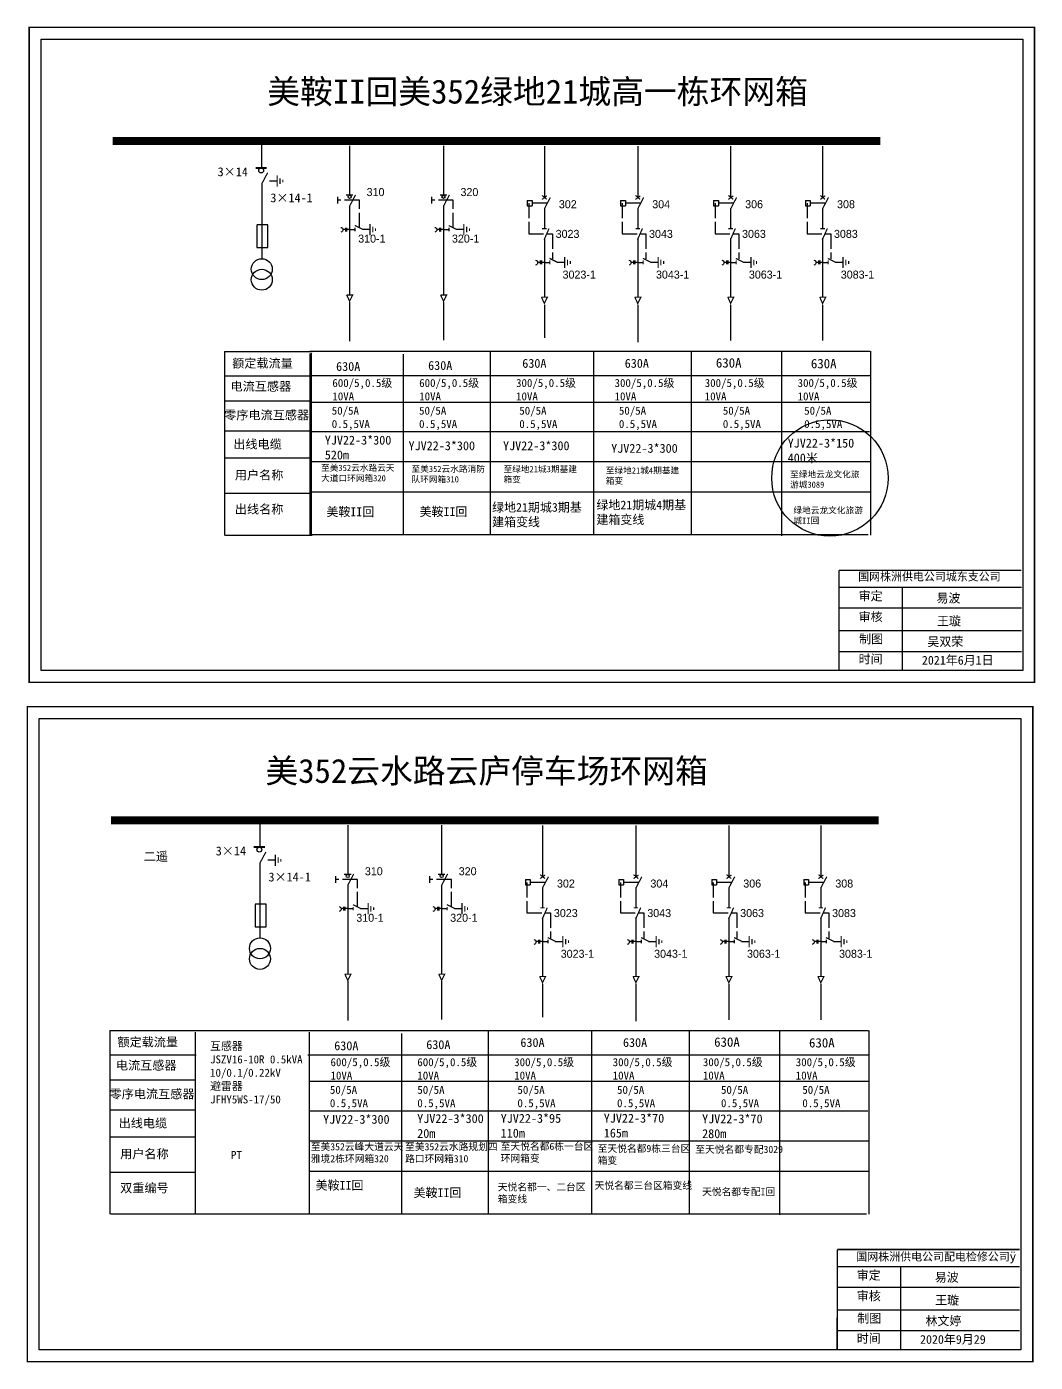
# Model space of a CAD drawing. Header units: millimetres. Extents: x 3402 to 6779, y -862 to 1372.
# Drawn here: x 3402 to 4215, y -796 to 280 of the extents above; entities that cross this region are included whole.
import ezdxf

# ---------------------------------------------------------------- set-up
doc = ezdxf.new("R2010")
doc.units = ezdxf.units.MM
doc.linetypes.add('ACAD_ISO02W100', pattern=[15, 12, -3])
doc.linetypes.add('CENTER', pattern=[50.8, 31.75, -6.35, 6.35, -6.35])
doc.layers.add('2', color=7, linetype='Continuous')
doc.styles.add('HZ', font='simkai.ttf')
doc.styles.add('hztxt_txtstyle_0.00_0_0', font='simkai.ttf')
doc.styles.add('hztxt_txtstyle_1.80_0_0', font='', dxfattribs={"height": 1.8, "bigfont": 'hztxt.shx'})
doc.styles.add('hztxt_txtstyle_2.70_0_0', font='simkai.ttf', dxfattribs={"height": 2.7})
doc.styles.add('KaiTi_txtstyle_1.11_0_0', font='simkai.ttf', dxfattribs={"height": 1.109414})
doc.styles.add('字体', font='simkai_0.ttf', dxfattribs={"height": 2.5})
doc.styles.add('楷体_GB2312_txtstyle_1.09_0_0', font='simkai_0.ttf', dxfattribs={"height": 1.0944})
doc.styles.add('楷体_GB2312_txtstyle_3.00_0_0', font='simkai_0.ttf', dxfattribs={"height": 3})
doc.styles.get('hztxt_txtstyle_1.80_0_0').set_extended_font_data('hztxt')

# ---------------------------------------------------------------- blocks, each defined once
blk = doc.blocks.new('JD')
for points in [[(-2, 0.2), (-2, -0.2), (2, 0.2), (2, -0.2)], [(1, -1.2), (1, -0.8), (-1, -1.2), (-1, -0.8)], [(-0.5, -1.8), (-0.5, -2.2), (0.5, -1.8), (0.5, -2.2)]]:
    blk.add_trace(points)

msp = doc.modelspace()

# ---------------------------------------------------------------- linework, layer by layer
at = {"color": 0}
for p, q in [((3591.3, 187.7), (3591.3, 166.4)), ((3662.3, 183.8), (3662.3, 144.3)), ((3738, 183.8), (3738, 144.3)), ((3819.3, 183.6), (3819.3, 142.1)), ((3894.6, 183.6), (3894.6, 142.1)), ((3969.5, 183.6), (3969.5, 142.1)), ((4043.6, 183.6), (4043.6, 142.1)), ((3591.4, 153.3), (3591.4, 93.1)), ((3597.8, 155.7), (3603.8, 155.7)), ((3662.3, 135.5), (3662.3, 63.8)), ((3738, 135.5), (3738, 63.8)), ((3805.5, 139.9), (3809.4, 139.9)), ((3805.5, 139.9), (3805.5, 135.6)), ((3805.5, 135.6), (3809.4, 135.6)), ((3809.4, 139.9), (3809.4, 135.6)), ((3819.3, 133.3), (3819.3, 117.4)), ((3880.8, 139.9), (3884.7, 139.9)), ((3880.8, 139.9), (3880.8, 135.6)), ((3880.8, 135.6), (3884.7, 135.6)), ((3884.7, 139.9), (3884.7, 135.6)), ((3894.6, 133.3), (3894.6, 117.4)), ((3955.7, 139.9), (3959.6, 139.9)), ((3955.7, 139.9), (3955.7, 135.6)), ((3955.7, 135.6), (3959.6, 135.6)), ((3959.6, 139.9), (3959.6, 135.6)), ((3969.5, 133.3), (3969.5, 117.4)), ((4029.8, 139.9), (4033.7, 139.9)), ((4029.8, 139.9), (4029.8, 135.6)), ((4029.8, 135.6), (4033.7, 135.6)), ((4033.7, 139.9), (4033.7, 135.6)), ((4043.6, 133.3), (4043.6, 117.4)), ((3662.3, 116.5), (3666.7, 116.5)), ((3672.6, 116.6), (3678.6, 116.6)), ((3738, 116.5), (3742.4, 116.5)), ((3748.2, 116.6), (3754.3, 116.6)), ((3819.3, 109.4), (3819.3, 62.2)), ((3894.6, 109.4), (3894.6, 62.2)), ((3969.5, 109.4), (3969.5, 62.2)), ((4043.6, 109.4), (4043.6, 62.2)), ((3819.3, 90), (3823.7, 90)), ((3829.6, 90.1), (3835.6, 90.1)), ((3894.6, 90), (3899, 90)), ((3904.9, 90.1), (3910.9, 90.1)), ((3969.5, 90), (3973.9, 90)), ((3979.8, 90.1), (3985.8, 90.1)), ((4043.6, 90), (4048.1, 90)), ((4053.9, 90.1), (4060, 90.1)), ((3631, -1.7), (3561.8, -1.7)), ((3630.7, -22), (3561.6, -22)), ((3630.7, -46), (3561.6, -46)), ((3630.5, -67.9), (3561.3, -67.9)), ((3630.7, -96.4), (3561.6, -96.4)), ((3589.8, -359.6), (3589.8, -380.9)), ((3660.8, -363.5), (3660.8, -403)), ((3736.5, -363.5), (3736.5, -403)), ((3817.8, -363.7), (3817.8, -405.2)), ((3893.1, -363.7), (3893.1, -405.2)), ((3968, -363.7), (3968, -405.2)), ((4042.1, -363.7), (4042.1, -405.2)), ((3589.9, -394), (3589.9, -454.3)), ((3596.3, -391.6), (3602.4, -391.6)), ((3804, -407.4), (3807.9, -407.4)), ((3804, -407.4), (3804, -411.7)), ((3807.9, -407.4), (3807.9, -411.7)), ((3879.3, -407.4), (3883.2, -407.4)), ((3879.3, -407.4), (3879.3, -411.7)), ((3883.2, -407.4), (3883.2, -411.7)), ((3954.2, -407.4), (3958.1, -407.4)), ((3954.2, -407.4), (3954.2, -411.7)), ((3958.1, -407.4), (3958.1, -411.7)), ((4028.4, -407.4), (4032.2, -407.4)), ((4028.4, -407.4), (4028.4, -411.7)), ((4032.2, -407.4), (4032.2, -411.7)), ((3660.8, -411.8), (3660.8, -483.5)), ((3736.5, -411.8), (3736.5, -483.5)), ((3804, -411.7), (3807.9, -411.7)), ((3817.8, -414), (3817.8, -430)), ((3879.3, -411.7), (3883.2, -411.7)), ((3893.1, -414), (3893.1, -430)), ((3954.2, -411.7), (3958.1, -411.7)), ((3968, -414), (3968, -430)), ((4028.4, -411.7), (4032.2, -411.7)), ((4042.1, -414), (4042.1, -430)), ((3660.8, -430.8), (3665.2, -430.8)), ((3671.1, -430.7), (3677.2, -430.7)), ((3736.5, -430.8), (3740.9, -430.8)), ((3746.8, -430.7), (3752.8, -430.7)), ((3817.8, -438), (3817.8, -485.2)), ((3893.1, -438), (3893.1, -485.2)), ((3968, -438), (3968, -485.2)), ((4042.1, -438), (4042.1, -485.2)), ((3817.8, -457.3), (3822.2, -457.3)), ((3828.1, -457.2), (3834.2, -457.2)), ((3893.1, -457.3), (3897.5, -457.3)), ((3903.4, -457.2), (3909.5, -457.2)), ((3968, -457.3), (3972.5, -457.3)), ((3978.3, -457.2), (3984.4, -457.2)), ((4042.1, -457.3), (4046.6, -457.3)), ((4052.4, -457.2), (4058.5, -457.2)), ((3538.5, -548.8), (3469.4, -548.8)), ((3538.3, -569.1), (3469.1, -569.1)), ((3538.3, -593.1), (3469.1, -593.1)), ((3538, -615), (3468.9, -615)), ((3538.3, -643.5), (3469.1, -643.5))]:
    msp.add_line(p, q, dxfattribs=at)
at = {"color": 0, "linetype": 'ACAD_ISO02W100'}
for p, q in [((3806.7, 137.7), (3806.7, 113)), ((3821.2, 137.7), (3806.7, 137.7)), ((3882, 137.7), (3882, 113)), ((3896.5, 137.7), (3882, 137.7)), ((3956.9, 137.7), (3956.9, 113)), ((3971.4, 137.7), (3956.9, 137.7)), ((4031.1, 137.7), (4031.1, 113)), ((4045.5, 137.7), (4031.1, 137.7)), ((3806.7, 113), (3825.8, 113)), ((3825.8, 113), (3825.8, 92.7)), ((3882, 113), (3901.1, 113)), ((3901.1, 113), (3901.1, 92.7)), ((3956.9, 113), (3976, 113)), ((3976, 113), (3976, 92.7)), ((4031.1, 113), (4050.2, 113)), ((4050.2, 113), (4050.2, 92.7)), ((3805.3, -409.7), (3805.3, -434.3)), ((3819.7, -409.7), (3805.3, -409.7)), ((3880.6, -409.7), (3880.6, -434.3)), ((3895, -409.7), (3880.6, -409.7)), ((3955.5, -409.7), (3955.5, -434.3)), ((3969.9, -409.7), (3955.5, -409.7)), ((4029.6, -409.7), (4029.6, -434.3)), ((4044.1, -409.7), (4029.6, -409.7)), ((3805.3, -434.3), (3824.3, -434.3)), ((3824.3, -434.3), (3824.3, -454.6)), ((3880.6, -434.3), (3899.6, -434.3)), ((3899.6, -434.3), (3899.6, -454.6)), ((3955.5, -434.3), (3974.5, -434.3)), ((3974.5, -434.3), (3974.5, -454.6)), ((4029.6, -434.3), (4048.7, -434.3)), ((4048.7, -434.3), (4048.7, -454.6))]:
    msp.add_line(p, q, dxfattribs=at)
at = {"color": 0, "linetype": 'CENTER'}
for p, q in [((3662.3, 58), (3662.3, 26.4)), ((3738, 58), (3738, 27.2)), ((3819.3, 55.8), (3819.3, 29.1)), ((3894.6, 55.8), (3894.6, 25.7)), ((3969.5, 55.8), (3969.5, 27)), ((4043.6, 55.8), (4043.6, 27)), ((3660.8, -489.3), (3660.8, -521)), ((3736.5, -489.3), (3736.5, -520.2)), ((3817.8, -491.5), (3817.8, -518.2)), ((3893.1, -491.5), (3893.1, -521.6)), ((3968, -491.5), (3968, -520.3)), ((4042.2, -491.5), (4042.2, -520.3))]:
    msp.add_line(p, q, dxfattribs=at)
at = {"color": 0, "linetype": 'Continuous'}
for p, q in [((3561.4, 18.2), (3632.2, 18.2)), ((3561.7, -130), (3561.7, 18.2)), ((3630.1, 18.5), (4081.9, 18.5)), ((3630.3, 16.6), (3630.3, -130)), ((3631.2, 16.9), (3631.2, -129.7)), ((3705.6, 15.9), (3705.6, -129.6)), ((3775.5, 18.2), (3775.5, -129.7)), ((3858.8, 18.2), (3858.8, -129.7)), ((3937.6, 18.1), (3937.6, -129.8)), ((4010.4, 17.6), (4010.4, -130.3)), ((4082.3, 18.4), (4082.3, -129.8)), ((3630, -1.3), (4082.1, -1.3)), ((3631.2, -22.6), (4082.3, -22.6)), ((3631.2, -46.4), (4081.5, -46.4)), ((3631.2, -70.5), (4082.8, -70.5)), ((3631.2, -95), (4082.1, -95)), ((3632.2, -130), (3562.2, -130)), ((4080.5, -129.7), (3630.5, -129.7)), ((4056.9, -171.8), (4203.9, -171.8)), ((4107.9, -171.8), (4107.9, -238.5)), ((4056.9, -188.5), (4203.9, -188.5)), ((4056.9, -206.8), (4203.9, -206.8)), ((4056.9, -223.5), (4203.9, -223.5)), ((3469, -528.9), (4080.4, -528.9)), ((3469.3, -677), (3469.3, -528.9)), ((3537.9, -530.4), (3537.9, -677)), ((3629.7, -530.4), (3629.7, -677)), ((3704.1, -531.4), (3704.1, -676.9)), ((3774, -529.1), (3774, -677)), ((3857.3, -529.1), (3857.3, -677)), ((3936.1, -529.2), (3936.1, -677.1)), ((4008.9, -529.7), (4008.9, -677.6)), ((4080.8, -528.9), (4080.8, -677.1)), ((3628.6, -548.6), (4080.6, -548.6)), ((3629.7, -569.9), (4080.8, -569.9)), ((3629.7, -593.7), (4080, -593.7)), ((3629.7, -617.8), (4081.3, -617.8)), ((3629.7, -642.3), (4080.6, -642.3)), ((4079.1, -677), (3469.7, -677)), ((4055.5, -719.1), (4202.4, -719.1)), ((4106.5, -719.1), (4106.5, -785.9)), ((4055.5, -735.8), (4202.4, -735.8)), ((4055.5, -754.1), (4202.4, -754.1)), ((4055.5, -770.8), (4202.4, -770.8))]:
    msp.add_line(p, q, dxfattribs=at)
at = {"color": 0, "linetype": 'Continuous', "const_width": 1.18}
for points in [[(3404, 279.3), (4214.5, 279.3), (4214.5, -248.4), (3404, -248.4)], [(3402.5, -268), (4213.1, -268), (4213.1, -795.8), (3402.5, -795.8)]]:
    msp.add_lwpolyline(points, close=True, dxfattribs=at)
at = {"color": 0, "linetype": 'Continuous'}
for points in [[(3413.6, 269.7), (4205, 269.7), (4205, -238.9), (3413.6, -238.9)], [(3412.1, -277.6), (4203.5, -277.6), (4203.5, -786.2), (3412.1, -786.2)]]:
    msp.add_lwpolyline(points, close=True, dxfattribs=at)
at = {"color": 0}
for points, const_width in [([(3471.2, 187.7), (4090.3, 187.7)], 6.45), ([(3586.5, 166.1), (3595.5, 166.1)], 1.54), ([(3591.4, 153.1), (3596.2, 162.2)], 0.967), ([(3659.4, 144.2), (3665.1, 144.2)], 0.967), ([(3662.3, 135.3), (3667.1, 144.4)], 0.967), ([(3735.1, 144.2), (3740.8, 144.2)], 0.967), ([(3738, 135.3), (3742.8, 144.4)], 0.967), ([(3817.4, 140.7), (3821.3, 143.6)], 0.967), ([(3817.5, 143.9), (3821.2, 140.8)], 0.967), ([(3819.3, 133.1), (3824.1, 142.3)], 0.967), ([(3892.7, 140.7), (3896.7, 143.6)], 0.967), ([(3892.8, 143.9), (3896.5, 140.8)], 0.967), ([(3894.6, 133.1), (3899.4, 142.3)], 0.967), ([(3967.6, 140.7), (3971.6, 143.6)], 0.967), ([(3967.7, 143.9), (3971.5, 140.8)], 0.967), ([(3969.5, 133.1), (3974.3, 142.3)], 0.967), ([(4041.8, 143.9), (4045.6, 140.8)], 0.967), ([(4041.8, 140.7), (4045.7, 143.6)], 0.967), ([(4043.6, 133.1), (4048.4, 142.3)], 0.967), ([(3666.5, 119.7), (3672.9, 116.5)], 0.967), ([(3666.7, 118), (3666.7, 115)], 0.967), ([(3742.2, 119.7), (3748.6, 116.5)], 0.967), ([(3742.4, 118), (3742.4, 115)], 0.967), ([(3817.5, 117.1), (3821.1, 117.1)], 0.967), ([(3819.1, 108.2), (3823.1, 117.3)], 0.967), ([(3892.8, 117.1), (3896.4, 117.1)], 0.967), ([(3894.4, 108.2), (3898.4, 117.3)], 0.967), ([(3967.7, 117.1), (3971.3, 117.1)], 0.967), ([(3969.3, 108.2), (3973.3, 117.3)], 0.967), ([(4041.9, 117.1), (4045.5, 117.1)], 0.967), ([(4043.4, 108.2), (4047.5, 117.3)], 0.967), ([(3823.5, 93.2), (3829.9, 90)], 0.967), ([(3823.7, 91.5), (3823.7, 88.5)], 0.967), ([(3898.8, 93.2), (3905.2, 90)], 0.967), ([(3899, 91.5), (3899, 88.5)], 0.967), ([(3973.7, 93.2), (3980.1, 90)], 0.967), ([(3973.9, 91.5), (3973.9, 88.5)], 0.967), ([(4047.8, 93.2), (4054.3, 90)], 0.967), ([(4048.1, 91.5), (4048.1, 88.5)], 0.967), ([(3659.9, 63.7), (3664.8, 63.7), (3662.3, 58.7), (3659.9, 63.8)], 0.967), ([(3735.6, 63.7), (3740.5, 63.7), (3738, 58.7), (3735.6, 63.8)], 0.967), ([(3816.9, 61.9), (3821.8, 61.9), (3819.3, 56.9), (3816.9, 62)], 0.967), ([(3892.2, 61.9), (3897.1, 61.9), (3894.6, 56.9), (3892.2, 62)], 0.967), ([(3967.1, 61.9), (3972, 61.9), (3969.5, 56.9), (3967.2, 62)], 0.967), ([(4041.2, 61.9), (4046.1, 61.9), (4043.6, 56.9), (4041.3, 62)], 0.967), ([(3469.8, -359.6), (4088.8, -359.6)], 6.45), ([(3585, -381.2), (3594, -381.2)], 1.54), ([(3589.9, -394.3), (3594.8, -385.1)], 0.967), ([(3657.9, -403.1), (3663.6, -403.1)], 0.967), ([(3660.8, -412), (3665.6, -402.9)], 0.967), ([(3733.6, -403.1), (3739.3, -403.1)], 0.967), ([(3736.5, -412), (3741.3, -402.9)], 0.967), ([(3816, -403.4), (3819.8, -406.6)], 0.967), ([(3815.9, -406.6), (3819.9, -403.7)], 0.967), ([(3817.8, -414.2), (3822.6, -405.1)], 0.967), ([(3891.3, -403.4), (3895.1, -406.6)], 0.967), ([(3891.2, -406.6), (3895.2, -403.7)], 0.967), ([(3893.1, -414.2), (3897.9, -405.1)], 0.967), ([(3966.2, -403.4), (3970, -406.6)], 0.967), ([(3966.2, -406.6), (3970.1, -403.7)], 0.967), ([(3968, -414.2), (3972.8, -405.1)], 0.967), ([(4040.3, -403.4), (4044.1, -406.6)], 0.967), ([(4040.3, -406.6), (4044.2, -403.7)], 0.967), ([(4042.1, -414.2), (4047, -405.1)], 0.967), ([(3665, -427.6), (3671.4, -430.8)], 0.967), ([(3665.2, -429.4), (3665.2, -432.3)], 0.967), ([(3740.7, -427.6), (3747.1, -430.8)], 0.967), ([(3740.9, -429.4), (3740.9, -432.3)], 0.967), ([(3816, -430.2), (3819.6, -430.2)], 0.967), ([(3817.6, -439.2), (3821.7, -430)], 0.967), ([(3891.3, -430.2), (3894.9, -430.2)], 0.967), ([(3892.9, -439.2), (3897, -430)], 0.967), ([(3966.3, -430.2), (3969.8, -430.2)], 0.967), ([(3967.8, -439.2), (3971.9, -430)], 0.967), ([(4040.4, -430.2), (4044, -430.2)], 0.967), ([(4041.9, -439.2), (4046, -430)], 0.967), ([(3822, -454.1), (3828.4, -457.3)], 0.967), ([(3822.2, -455.9), (3822.2, -458.8)], 0.967), ([(3897.3, -454.1), (3903.8, -457.3)], 0.967), ([(3897.5, -455.9), (3897.5, -458.8)], 0.967), ([(3972.2, -454.1), (3978.7, -457.3)], 0.967), ([(3972.5, -455.9), (3972.5, -458.8)], 0.967), ([(4046.3, -454.1), (4052.8, -457.3)], 0.967), ([(4046.6, -455.9), (4046.6, -458.8)], 0.967), ([(3658.4, -483.6), (3663.3, -483.6), (3660.8, -488.6), (3658.5, -483.6)], 0.967), ([(3734.1, -483.6), (3739, -483.6), (3736.5, -488.6), (3734.2, -483.6)], 0.967), ([(3815.4, -485.5), (3820.3, -485.5), (3817.8, -490.4), (3815.5, -485.4)], 0.967), ([(3890.7, -485.5), (3895.6, -485.5), (3893.1, -490.4), (3890.8, -485.4)], 0.967), ([(3965.6, -485.5), (3970.5, -485.5), (3968, -490.4), (3965.7, -485.4)], 0.967), ([(4039.7, -485.5), (4044.7, -485.5), (4042.2, -490.4), (4039.8, -485.4)], 0.967)]:
    msp.add_lwpolyline(points, dxfattribs=dict(at, const_width=const_width))
for points in [[(3652.5, 142.7), (3652.5, 137.4)], [(3728.2, 142.7), (3728.2, 137.4)], [(3587.6, 119.9), (3587.6, 101.9), (3596.5, 101.9), (3596.5, 120.1), (3587.6, 120.1)], [(3659, 116.5), (3657, 116.5)], [(3659, 117.9), (3659, 114.9)], [(3659.9, 117.9), (3659.9, 114.9)], [(3662.2, 116.5), (3659.9, 116.5)], [(3734.7, 116.5), (3732.7, 116.5)], [(3734.7, 117.9), (3734.7, 114.9)], [(3735.6, 117.9), (3735.6, 114.9)], [(3737.9, 116.5), (3735.6, 116.5)], [(3816, 90), (3814, 90)], [(3816, 91.4), (3816, 88.4)], [(3816.9, 91.4), (3816.9, 88.4)], [(3819.2, 90), (3816.9, 90)], [(3891.3, 90), (3889.3, 90)], [(3891.3, 91.4), (3891.3, 88.4)], [(3892.2, 91.4), (3892.2, 88.4)], [(3894.6, 90), (3892.2, 90)], [(3966.2, 90), (3964.2, 90)], [(3966.2, 91.4), (3966.2, 88.4)], [(3967.1, 91.4), (3967.1, 88.4)], [(3969.5, 90), (3967.1, 90)], [(4040.3, 90), (4038.3, 90)], [(4040.3, 91.4), (4040.3, 88.4)], [(4041.3, 91.4), (4041.3, 88.4)], [(4043.6, 90), (4041.3, 90)], [(3651, -404.6), (3651, -410)], [(3726.7, -404.6), (3726.7, -410)], [(3586.1, -427.4), (3586.1, -445.5), (3595, -445.5), (3595, -427.2), (3586.1, -427.2)], [(3657.5, -429.4), (3657.5, -432.4)], [(3658.4, -429.4), (3658.4, -432.4)], [(3733.2, -429.4), (3733.2, -432.4)], [(3734.1, -429.4), (3734.1, -432.4)], [(3657.5, -430.8), (3655.5, -430.8)], [(3660.8, -430.8), (3658.4, -430.8)], [(3733.2, -430.8), (3731.2, -430.8)], [(3736.5, -430.8), (3734.1, -430.8)], [(3814.5, -457.3), (3812.5, -457.3)], [(3814.5, -455.9), (3814.5, -458.9)], [(3815.4, -455.9), (3815.4, -458.9)], [(3817.8, -457.3), (3815.4, -457.3)], [(3889.8, -457.3), (3887.8, -457.3)], [(3889.8, -455.9), (3889.8, -458.9)], [(3890.7, -455.9), (3890.7, -458.9)], [(3893.1, -457.3), (3890.7, -457.3)], [(3964.7, -457.3), (3962.7, -457.3)], [(3964.7, -455.9), (3964.7, -458.9)], [(3965.6, -455.9), (3965.6, -458.9)], [(3968, -457.3), (3965.6, -457.3)], [(4038.9, -457.3), (4036.8, -457.3)], [(4038.9, -455.9), (4038.9, -458.9)], [(4039.8, -455.9), (4039.8, -458.9)], [(4042.1, -457.3), (4039.8, -457.3)]]:
    msp.add_lwpolyline(points, dxfattribs=at)
at = {"color": 0, "linetype": 'ACAD_ISO02W100'}
for points in [[(3670.2, 118), (3670.2, 140), (3652.5, 140)], [(3745.9, 118), (3745.9, 140), (3728.2, 140)], [(3668.7, -429.3), (3668.7, -407.3), (3651, -407.3)], [(3744.4, -429.3), (3744.4, -407.3), (3726.7, -407.3)]]:
    msp.add_lwpolyline(points, dxfattribs=at)
at = {"color": 0}
for points in [[(3655.2, 118.2, -0.877934), (3655.3, 114.3)], [(3730.9, 118.2, -0.877934), (3731, 114.3)], [(3812.2, 91.7, -0.877934), (3812.3, 87.8)], [(3887.5, 91.7, -0.877934), (3887.6, 87.8)], [(3962.4, 91.7, -0.877934), (3962.5, 87.8)], [(4036.6, 91.7, -0.877934), (4036.7, 87.8)], [(3653.8, -429.1, -0.877934), (3653.8, -433.1)], [(3729.5, -429.1, -0.877934), (3729.5, -433.1)], [(3810.8, -455.6, -0.877934), (3810.8, -459.6)], [(3886.1, -455.6, -0.877934), (3886.1, -459.6)], [(3961, -455.6, -0.877934), (3961, -459.6)], [(4035.1, -455.6, -0.877934), (4035.2, -459.6)]]:
    msp.add_lwpolyline(points, format="xyb", dxfattribs=at)
at = {"color": 0, "linetype": 'Continuous', "const_width": 1.18}
for points in [[(4056.9, -158.2), (4203.9, -158.2)], [(4056.9, -158.2), (4056.8, -238.3)], [(4055.5, -705.5), (4055.4, -785.6)], [(4055.5, -705.5), (4202.4, -705.5)]]:
    msp.add_lwpolyline(points, dxfattribs=at)
at = {"color": 0}
for centre, radius in [((3591, 164), 1.97), ((3662.3, 142.8), 1.24), ((3738, 142.8), 1.24), ((3589.5, -383.3), 1.97), ((3660.8, -404.5), 1.24), ((3736.5, -404.5), 1.24)]:
    msp.add_circle(centre, radius, dxfattribs=at)
at = {"color": 1}
msp.add_circle((4049.5, -83.8), 46.9, dxfattribs=at)
at = {"layer": '2', "color": 0}
for centre in [(3591.5, 84.5), (3591.5, 76), (3590, -462.8), (3590, -471.3)]:
    msp.add_circle(centre, 8.44, dxfattribs=at)

# ---------------------------------------------------------------- block references
at = {"color": 0, "xscale": 2.257251651551769, "yscale": 2.257251651551769, "zscale": 2.257251651551852, "rotation": 90}
for p in [(3603.9, 155.5), (3678.7, 116.4), (3754.4, 116.4), (3835.7, 89.9), (3911, 89.9), (3985.9, 89.9), (4060.1, 89.9), (3602.4, -391.8), (3677.2, -430.9), (3752.9, -430.9), (3834.2, -457.4), (3909.5, -457.4), (3984.5, -457.4), (4058.6, -457.4)]:
    msp.add_blockref('JD', p, dxfattribs=at)

# ---------------------------------------------------------------- texts
at = {"color": 0, "linetype": 'Continuous', "style": 'hztxt_txtstyle_2.70_0_0'}
for s, p in [('3×14', (3555.9, 159.4)), ('3×14-1', (3598.4, 138.4)), ('3×14', (3554.4, -387.9)), ('3×14-1', (3596.9, -408.9))]:
    msp.add_text(s, height=7.17, dxfattribs=at).set_placement(p)
at = {"color": 0, "style": 'hztxt_txtstyle_1.80_0_0'}
for s, p in [('310', (3676, 143.4)), ('320', (3751.7, 143.4)), ('302', (3831, 133.6)), ('304', (3906.3, 133.6)), ('306', (3981.2, 133.6)), ('308', (4055.3, 133.6)), ('310-1', (3669.2, 105.9)), ('320-1', (3744.8, 105.9)), ('3023', (3828.4, 109.7)), ('3043', (3903.7, 109.7)), ('3063', (3978.7, 109.7)), ('3083', (4052.8, 109.7)), ('3023-1', (3834, 76.9)), ('3043-1', (3909.3, 76.9)), ('3063-1', (3984.2, 76.9)), ('3083-1', (4058.3, 76.9)), ('310', (3674.6, -403.9)), ('320', (3750.3, -403.9)), ('302', (3829.5, -413.8)), ('304', (3904.8, -413.8)), ('306', (3979.7, -413.8)), ('308', (4053.9, -413.8)), ('310-1', (3667.7, -441.4)), ('320-1', (3743.4, -441.4)), ('3023', (3827, -437.6)), ('3043', (3902.3, -437.6)), ('3063', (3977.2, -437.6)), ('3083', (4051.3, -437.6)), ('3023-1', (3832.5, -470.4)), ('3043-1', (3907.8, -470.4)), ('3063-1', (3982.7, -470.4)), ('3083-1', (4056.9, -470.4))]:
    msp.add_text(s, height=6.45, dxfattribs=at).set_placement(p)
at = {"attachment_point": 1}
for s, insert, char_height, width, style in [('{\\fSimSun|b0|i0|c134|p2;\\C0;美鞍II回美352绿地21城高一栋环网箱}', (3595.9, 237.3), 19.377, 635.72, '楷体_GB2312_txtstyle_3.00_0_0'), ('YJV22-3*300', (3709.8, -54.2), 7.166, 58.841, 'HZ'), ('YJV22-3*300', (3786, -54.2), 7.166, 58.841, 'HZ'), ('YJV22-3*150\\P400米', (4015.5, -52.1), 7.166, 58.841, 'HZ'), ('YJV22-3*300', (3873.2, -56.3), 7.166, 58.841, 'HZ'), ('{\\fSimSun|b0|i0|c134|p2;美352云水路云庐停车场环网箱}', (3594.4, -310.1), 19.377, 635.72, '楷体_GB2312_txtstyle_3.00_0_0')]:
    msp.add_mtext(s, dxfattribs=dict(at, insert=insert, char_height=char_height, width=width, style=style))
at = {"color": 0, "linetype": 'Continuous', "attachment_point": 1}
for s, insert, char_height, width, style in [('{\\fSimSun|b0|i0|c134|p2;额定载流量}', (3567.6, 12.3), 7.166, 115.524, 'hztxt_txtstyle_2.70_0_0'), ('{\\fSimSun|b0|i0|c134|p2;630A}', (3801.5, 12.2), 7.166, 115.524, 'hztxt_txtstyle_2.70_0_0'), ('{\\fSimSun|b0|i0|c134|p2;630A}', (3884.1, 12.2), 7.166, 115.524, 'hztxt_txtstyle_2.70_0_0'), ('{\\fSimSun|b0|i0|c134|p2;630A}', (3957.6, 12.8), 7.594, 61.065, 'hztxt_txtstyle_0.00_0_0'), ('{\\fSimSun|b0|i0|c134|p2;630A}', (4034.2, 12.2), 7.594, 61.065, 'hztxt_txtstyle_0.00_0_0'), ('{\\fSimSun|b0|i0|c134|p2;630A}', (3651.4, 9.7), 7.166, 115.524, 'hztxt_txtstyle_2.70_0_0'), ('{\\fSimSun|b0|i0|c134|p2;630A}', (3725.6, 10.5), 7.166, 115.524, 'hztxt_txtstyle_2.70_0_0'), ('{\\fSimSun|b0|i0|c134|p2;电流互感器}', (3566.3, -6.3), 7.166, 115.524, 'hztxt_txtstyle_2.70_0_0'), ('\\A1;{\\fSimSun|b0|i0|c134|p2;600/5,0.5级\\P10VA}', (3648.4, -4), 6.449, 118.921, 'hztxt_txtstyle_2.70_0_0'), ('\\A1;{\\fSimSun|b0|i0|c134|p2;600/5,0.5级\\P10VA}', (3718.4, -4), 6.449, 118.921, 'hztxt_txtstyle_2.70_0_0'), ('\\A1;{\\fSimSun|b0|i0|c134|p2;300/5,0.5级\\P10VA}', (3796.5, -4), 6.449, 118.921, 'hztxt_txtstyle_2.70_0_0'), ('\\A1;{\\fSimSun|b0|i0|c134|p2;300/5,0.5级\\P10VA}', (3875.9, -4), 6.449, 118.921, 'hztxt_txtstyle_2.70_0_0'), ('\\A1;{\\fSimSun|b0|i0|c134|p2;300/5,0.5级\\P10VA}', (3948.6, -4), 6.449, 118.921, 'hztxt_txtstyle_2.70_0_0'), ('\\A1;{\\fSimSun|b0|i0|c134|p2;300/5,0.5级\\P10VA}', (4023.5, -4), 6.449, 118.921, 'hztxt_txtstyle_2.70_0_0'), ('{\\fSimSun|b0|i0|c134|p2;零序电流互感器}', (3561.2, -29.4), 7.166, 115.524, 'hztxt_txtstyle_2.70_0_0'), ('{\\fSimSun|b0|i0|c134|p2;50/5A\\P0.5,5VA}', (3647.9, -26.3), 6.449, 115.524, 'hztxt_txtstyle_2.70_0_0'), ('{\\fSimSun|b0|i0|c134|p2;50/5A\\P0.5,5VA}', (3718.3, -26.3), 6.449, 115.524, 'hztxt_txtstyle_2.70_0_0'), ('{\\fSimSun|b0|i0|c134|p2;50/5A\\P0.5,5VA}', (3799.1, -26.3), 6.449, 115.524, 'hztxt_txtstyle_2.70_0_0'), ('{\\fSimSun|b0|i0|c134|p2;50/5A\\P0.5,5VA}', (3879.4, -26.3), 6.449, 115.524, 'hztxt_txtstyle_2.70_0_0'), ('{\\fSimSun|b0|i0|c134|p2;50/5A\\P0.5,5VA}', (3963.2, -26.3), 6.449, 115.524, 'hztxt_txtstyle_2.70_0_0'), ('{\\fSimSun|b0|i0|c134|p2;50/5A\\P0.5,5VA}', (4028.8, -26.3), 6.449, 115.524, 'hztxt_txtstyle_2.70_0_0'), ('{\\fSimSun|b0|i0|c134|p2;出线电缆}', (3568.5, -52.9), 7.166, 115.524, 'hztxt_txtstyle_2.70_0_0'), ('{\\fSimSun|b0|i0|c134|p2;用户名称}', (3569.8, -77.8), 7.166, 115.524, 'hztxt_txtstyle_2.70_0_0'), ('{\\fSimSun|b0|i0|c134|p2;出线名称}', (3569.8, -105.3), 7.166, 115.524, 'hztxt_txtstyle_2.70_0_0'), ('{\\fSimSun|b0|i0|c134|p2;绿地21期城3期基\\P建箱变线}', (3777.2, -103.9), 7.069, 115.524, 'hztxt_txtstyle_2.70_0_0'), ('{\\fSimSun|b0|i0|c134|p2;绿地21期城4期基\\P建箱变线}', (3861.3, -102), 7.069, 115.524, 'hztxt_txtstyle_2.70_0_0'), ('{\\H0.9167x;\\C256;国网株洲供电公司城东支公司}', (4072.3, -160), 7.069, 193.259, '字体'), ('\\f\uffbfﾬￌﾣﾤ_GB2312|b0|i0|c134|p49;审定', (4072.7, -175.4), 7.069, 55.282, '字体'), ('{\\fSimSun|b0|i0|c134|p2;易波}', (4135.5, -177.1), 7.069, 55.282, '字体'), ('\\f\uffbfﾬￌﾣﾤ_GB2312|b0|i0|c134|p49;审核', (4072.7, -192.1), 7.069, 55.282, '字体'), ('{\\fSimSun|b0|i0|c134|p2;王璇}', (4135.9, -195.5), 7.069, 55.282, '字体'), ('\\f\uffbfﾬￌﾣﾤ_GB2312|b0|i0|c134|p49;制图', (4073.1, -210), 7.069, 55.282, '字体'), ('\\f\uffbfﾬￌﾣﾤ_GB2312|b0|i0|c134|p49;时间', (4072.7, -226.2), 7.069, 55.282, '字体'), ('{\\fSimSun|b0|i0|c134|p2;二遥}', (3496.3, -385.1), 7.166, 115.524, 'hztxt_txtstyle_2.70_0_0'), ('{\\fSimSun|b0|i0|c134|p2;额定载流量}', (3475.1, -534.7), 7.166, 115.524, 'hztxt_txtstyle_2.70_0_0'), ('\\A1;{\\fSimSun|b0|i0|c134|p2;互感器\\PJSZV16-10R 0.5kVA\\P10/0.1/0.22kV\\P避雷器\\PJFHY5WS-17/50}', (3549.8, -538.3), 6.449, 118.921, 'hztxt_txtstyle_2.70_0_0'), ('{\\fSimSun|b0|i0|c134|p2;630A}', (3649.9, -537.7), 7.166, 115.524, 'hztxt_txtstyle_2.70_0_0'), ('{\\fSimSun|b0|i0|c134|p2;630A}', (3724.1, -536.8), 7.166, 115.524, 'hztxt_txtstyle_2.70_0_0'), ('{\\fSimSun|b0|i0|c134|p2;630A}', (3800, -535.1), 7.166, 115.524, 'hztxt_txtstyle_2.70_0_0'), ('{\\fSimSun|b0|i0|c134|p2;630A}', (3882.7, -535.1), 7.166, 115.524, 'hztxt_txtstyle_2.70_0_0'), ('{\\fSimSun|b0|i0|c134|p2;630A}', (3956.2, -534.5), 7.594, 61.065, 'hztxt_txtstyle_0.00_0_0'), ('{\\fSimSun|b0|i0|c134|p2;630A}', (4032.7, -535.1), 7.594, 61.065, 'hztxt_txtstyle_0.00_0_0'), ('{\\fSimSun|b0|i0|c134|p2;电流互感器}', (3473.9, -553.4), 7.166, 115.524, 'hztxt_txtstyle_2.70_0_0'), ('\\A1;{\\fSimSun|b0|i0|c134|p2;600/5,0.5级\\P10VA}', (3646.9, -551.3), 6.449, 118.921, 'hztxt_txtstyle_2.70_0_0'), ('\\A1;{\\fSimSun|b0|i0|c134|p2;600/5,0.5级\\P10VA}', (3716.9, -551.3), 6.449, 118.921, 'hztxt_txtstyle_2.70_0_0'), ('\\A1;{\\fSimSun|b0|i0|c134|p2;300/5,0.5级\\P10VA}', (3795, -551.3), 6.449, 118.921, 'hztxt_txtstyle_2.70_0_0'), ('\\A1;{\\fSimSun|b0|i0|c134|p2;300/5,0.5级\\P10VA}', (3874.4, -551.3), 6.449, 118.921, 'hztxt_txtstyle_2.70_0_0'), ('\\A1;{\\fSimSun|b0|i0|c134|p2;300/5,0.5级\\P10VA}', (3947.1, -551.3), 6.449, 118.921, 'hztxt_txtstyle_2.70_0_0'), ('\\A1;{\\fSimSun|b0|i0|c134|p2;300/5,0.5级\\P10VA}', (4022, -551.3), 6.449, 118.921, 'hztxt_txtstyle_2.70_0_0'), ('{\\fSimSun|b0|i0|c134|p2;零序电流互感器}', (3468.8, -576.5), 7.166, 115.524, 'hztxt_txtstyle_2.70_0_0'), ('{\\fSimSun|b0|i0|c134|p2;50/5A\\P0.5,5VA}', (3646.4, -573.6), 6.449, 115.524, 'hztxt_txtstyle_2.70_0_0'), ('{\\fSimSun|b0|i0|c134|p2;50/5A\\P0.5,5VA}', (3716.9, -573.6), 6.449, 115.524, 'hztxt_txtstyle_2.70_0_0'), ('{\\fSimSun|b0|i0|c134|p2;50/5A\\P0.5,5VA}', (3797.6, -573.6), 6.449, 115.524, 'hztxt_txtstyle_2.70_0_0'), ('{\\fSimSun|b0|i0|c134|p2;50/5A\\P0.5,5VA}', (3877.9, -573.6), 6.449, 115.524, 'hztxt_txtstyle_2.70_0_0'), ('{\\fSimSun|b0|i0|c134|p2;50/5A\\P0.5,5VA}', (3961.7, -573.6), 6.449, 115.524, 'hztxt_txtstyle_2.70_0_0'), ('{\\fSimSun|b0|i0|c134|p2;50/5A\\P0.5,5VA}', (4027.3, -573.6), 6.449, 115.524, 'hztxt_txtstyle_2.70_0_0'), ('{\\fSimSun|b0|i0|c134|p2;出线电缆}', (3476.1, -600), 7.166, 115.524, 'hztxt_txtstyle_2.70_0_0'), ('{\\fSimSun|b0|i0|c134|p2;用户名称}', (3477.3, -624.8), 7.166, 115.524, 'hztxt_txtstyle_2.70_0_0'), ('{\\fSimSun|b0|i0|c134|p2;PT}', (3566.6, -626.1), 6.475, 50.372, 'hztxt_txtstyle_0.00_0_0'), ('{\\fSimSun|b0|i0|c134|p2;双重编号}', (3477.3, -652.3), 7.166, 115.524, 'hztxt_txtstyle_2.70_0_0'), ('{\\H0.9167x;\\C256;国网株洲供电公司配电检修公司\\fSimSun|b0|i0|c134|p2;\\H1.091x;ÿ}', (4070.8, -707.4), 7.069, 193.259, '字体'), ('\\f\uffbfﾬￌﾣﾤ_GB2312|b0|i0|c134|p49;审定', (4071.2, -722.7), 7.069, 55.282, '字体'), ('{\\fSimSun|b0|i0|c134|p2;易波}', (4134.1, -724.4), 7.069, 55.282, '字体'), ('\\f\uffbfﾬￌﾣﾤ_GB2312|b0|i0|c134|p49;审核', (4071.2, -739.4), 7.069, 55.282, '字体'), ('{\\fSimSun|b0|i0|c134|p2;王璇}', (4134.4, -742.8), 7.069, 55.282, '字体'), ('\\f\uffbfﾬￌﾣﾤ_GB2312|b0|i0|c134|p49;制图', (4071.6, -757.4), 7.069, 55.282, '字体'), ('\\f\uffbfﾬￌﾣﾤ_GB2312|b0|i0|c134|p49;时间', (4071.2, -773.6), 7.069, 55.282, '字体')]:
    msp.add_mtext(s, dxfattribs=dict(at, insert=insert, char_height=char_height, width=width, style=style))
at = {"color": 7, "linetype": 'Continuous', "attachment_point": 1}
for s, insert, char_height, width, style in [('{\\fSimSun|b0|i0|c134|p2;YJV22-3*300 \\P520m}', (3642.3, -49.7), 7.166, 115.524, 'KaiTi_txtstyle_1.11_0_0'), ('{\\fSimSun|b0|i0|c134|p2;至美352云水路云天大道口环网箱320}', (3639.3, -73.1), 5, 62.031, 'KaiTi_txtstyle_1.11_0_0'), ('{\\fSimSun|b0|i0|c134|p2;至美352云水路消防队环网箱310}', (3712.2, -74), 5, 62.031, 'KaiTi_txtstyle_1.11_0_0'), ('{\\fSimSun|b0|i0|c134|p2;至绿地21城3期基建箱变}', (3786.4, -74.1), 5, 62.031, 'KaiTi_txtstyle_1.11_0_0'), ('{\\fSimSun|b0|i0|c134|p2;至绿地21城4期基建箱变}', (3868.8, -75.2), 5, 62.031, 'KaiTi_txtstyle_1.11_0_0'), ('{\\fSimSun|b0|i0|c134|p2;至绿地云龙文化旅游城3089}', (4017.4, -78.3), 5, 62.031, 'KaiTi_txtstyle_1.11_0_0'), ('{\\fSimSun|b0|i0|c134|p2;美鞍II回}', (3643.6, -107.5), 7.069, 70.636, '楷体_GB2312_txtstyle_1.09_0_0'), ('{\\fSimSun|b0|i0|c134|p2;美鞍II回}', (3718.7, -107.4), 7.069, 70.636, '楷体_GB2312_txtstyle_1.09_0_0'), ('{\\fSimSun|b0|i0|c134|p2;绿地云龙文化旅游城II回}', (4020.1, -107.3), 5, 62.031, 'KaiTi_txtstyle_1.11_0_0'), ('{\\fSimSun|b0|i0|c134|p2;吴双荣}', (4128.1, -212.2), 7.069, 55.282, '楷体_GB2312_txtstyle_1.09_0_0'), ('2021{\\fSimSun|b0|i0|c134|p2;年}6{\\fSimSun|b0|i0|c134|p2;月1日}', (4123.7, -227.1), 7.069, 103.399, '楷体_GB2312_txtstyle_1.09_0_0'), ('{\\fSimSun|b0|i0|c134|p2;YJV22-3*300 }', (3640.9, -597), 7.166, 115.524, 'KaiTi_txtstyle_1.11_0_0'), ('{\\fSimSun|b0|i0|c134|p2;YJV22-3*300 \\P20m}', (3716.8, -596.4), 7.166, 115.524, 'KaiTi_txtstyle_1.11_0_0'), ('{\\fSimSun|b0|i0|c134|p2;YJV22-3*95 \\P110m}', (3784.1, -596.2), 7.166, 115.524, 'KaiTi_txtstyle_1.11_0_0'), ('{\\fSimSun|b0|i0|c134|p2;YJV22-3*70 \\P165m}', (3867.2, -596.1), 7.166, 115.524, 'KaiTi_txtstyle_1.11_0_0'), ('{\\fSimSun|b0|i0|c134|p2;YJV22-3*70 \\P280m}', (3946.5, -596.6), 7.166, 115.524, 'KaiTi_txtstyle_1.11_0_0'), ('{\\fSimSun|b0|i0|c134|p2;至美352云峰大道云天雅境2栋环网箱320}', (3631, -619.8), 5.762, 74.909, 'KaiTi_txtstyle_1.11_0_0'), ('{\\fSimSun|b0|i0|c134|p2;至\\C256;美352云水路规划四路口环网箱310}', (3707, -619.8), 5.762, 74.909, 'KaiTi_txtstyle_1.11_0_0'), ('{\\fSimSun|b0|i0|c134|p2;至\\C256;天悦名都6栋一台区环网箱变}', (3784.1, -619.5), 5.762, 74.909, 'KaiTi_txtstyle_1.11_0_0'), ('{\\fSimSun|b0|i0|c134|p2;至\\C256;天悦名都9栋三台区箱变}', (3862.3, -621.2), 5.762, 74.909, 'KaiTi_txtstyle_1.11_0_0'), ('{\\fSimSun|b0|i0|c134|p2;至\\C0;天悦名都专配3029}', (3941, -621.9), 5.762, 74.909, 'KaiTi_txtstyle_1.11_0_0'), ('{\\fSimSun|b0|i0|c134|p2;美鞍II回}', (3634.9, -650.2), 7.069, 70.636, '楷体_GB2312_txtstyle_1.09_0_0'), ('{\\fSimSun|b0|i0|c134|p2;美鞍II回}', (3713.9, -656.2), 7.069, 70.636, '楷体_GB2312_txtstyle_1.09_0_0'), ('{\\fSimSun|b0|i0|c134|p2;\\C256;天悦名都一、二台区箱变线}', (3781.8, -652.3), 5.762, 74.909, 'KaiTi_txtstyle_1.11_0_0'), ('{\\fSimSun|b0|i0|c134|p2;\\C256;天悦名都三台区箱变线}', (3859.8, -651), 5.762, 74.909, 'KaiTi_txtstyle_1.11_0_0'), ('{\\fSimSun|b0|i0|c134|p2;\\C0;天悦名都专配I回}', (3946.5, -656.1), 5.762, 74.909, 'KaiTi_txtstyle_1.11_0_0'), ('{\\fSimSun|b0|i0|c134|p2;林文婷}', (4126.6, -759.5), 7.069, 55.282, '楷体_GB2312_txtstyle_1.09_0_0'), ('2020{\\fSimSun|b0|i0|c134|p2;年}9{\\fSimSun|b0|i0|c134|p2;月29}', (4122.2, -774.4), 7.069, 103.399, '楷体_GB2312_txtstyle_1.09_0_0')]:
    msp.add_mtext(s, dxfattribs=dict(at, insert=insert, char_height=char_height, width=width, style=style))

doc.saveas('drawing.dxf')
